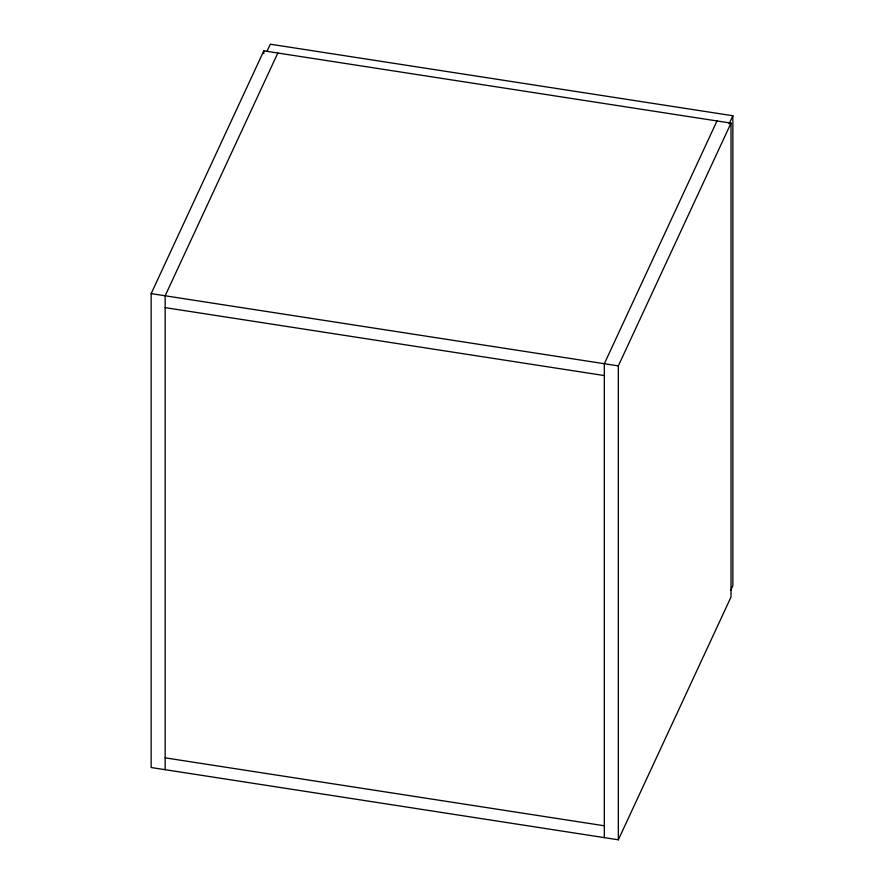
<?xml version="1.0" encoding="UTF-8"?>
<svg xmlns="http://www.w3.org/2000/svg" width="884" height="884" viewBox="0 0 884 884"><rect width="100%" height="100%" fill="white"/><g stroke="black" fill="none" stroke-linecap="round" stroke-linejoin="round"><path stroke-width="1.33" d="M151.153 293.621L263.819 50.852L731.013 123.13L731.013 597.043L618.347 839.8L151.153 767.522L151.153 293.621L618.347 365.888L731.013 123.13M267.101 51.139L270.327 44.2L732.847 115.749L732.847 585.716L730.703 590.335M277.83 53.018L165.164 295.786L165.164 769.688M717.001 120.964L604.336 363.722L604.336 837.634M729.09 123.848L732.847 115.749M165.164 307.632L604.336 375.567M165.164 757.842L604.336 825.789M618.347 365.888L618.347 839.8M263.819 50.852L263.819 53.615"/></g></svg>
